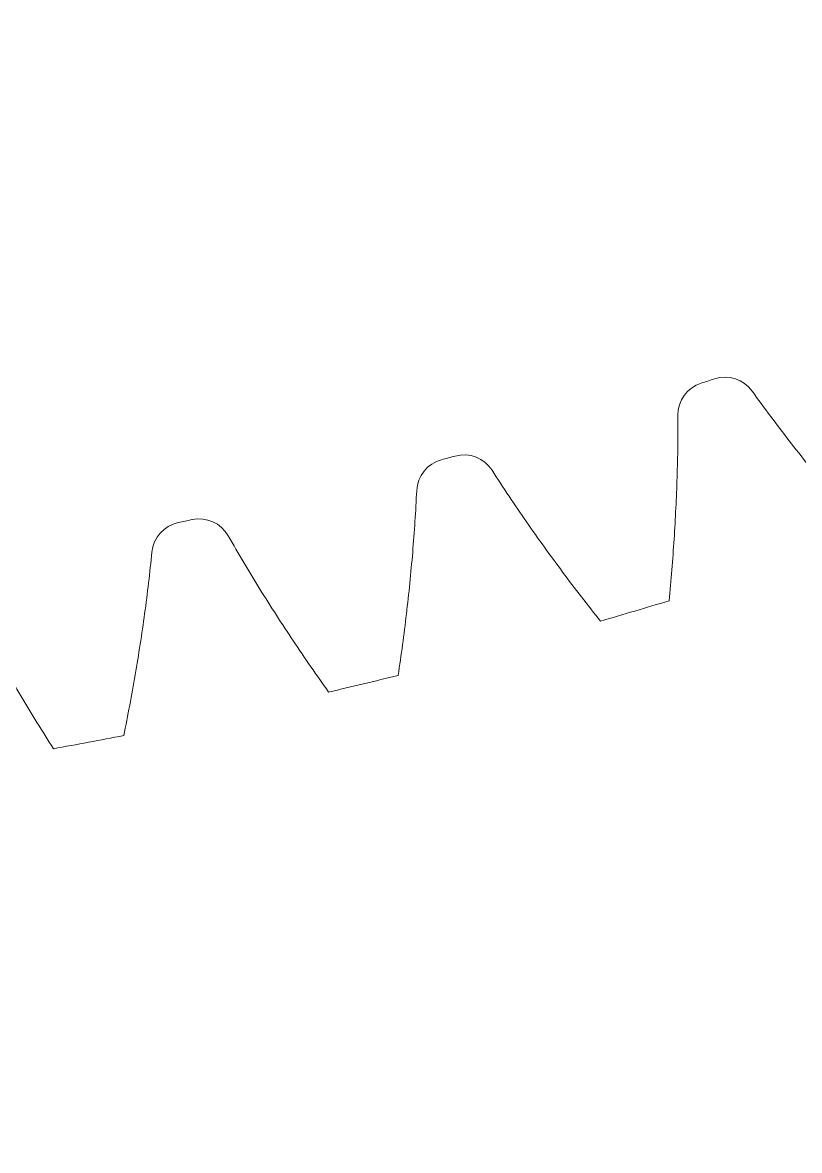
# Model space of a CAD drawing. Header units: millimetres. Extents: x -337 to 409, y -412 to 336.
# Drawn here: x -183.7 to -168.24, y 87.73 to 110.16 of the extents above; entities that cross this region are included whole.
import ezdxf

# ---------------------------------------------------------------- set-up
doc = ezdxf.new("R2010")
doc.units = ezdxf.units.MM
doc.header["$MEASUREMENT"] = 0
doc.layers.add('layer 1', color=7, linetype='Continuous')

msp = doc.modelspace()

# ---------------------------------------------------------------- linework, layer by layer
at = {"layer": 'layer 1', "color": 250, "lineweight": 20}
msp.add_ellipse((-201.8372, 200.81), major_axis=(0, 135.5), ratio=1, dxfattribs=at)
at = {"layer": 'layer 1', "lineweight": 9}
for points in [[(-169.1845, 102.8285), (-169.3534, 103.0644), (-169.6557, 103.1635), (-169.9315, 103.0735)], [(-170.2013, 102.9858), (-170.4773, 102.8965), (-170.6636, 102.6386), (-170.6617, 102.3485)], [(-170.2013, 102.9858), (-170.1563, 103.0004), (-170.1113, 103.0149), (-170.0664, 103.0296)], [(-170.0664, 103.0296), (-170.0214, 103.0442), (-169.9765, 103.0588), (-169.9315, 103.0735)], [(-174.3572, 101.2539), (-174.5135, 101.4982), (-174.8102, 101.6131), (-175.0904, 101.5376)], [(-175.3644, 101.4642), (-175.6447, 101.3895), (-175.8443, 101.1417), (-175.8575, 100.8519)], [(-175.3644, 101.4642), (-175.3187, 101.4764), (-175.273, 101.4886), (-175.2274, 101.5008)], [(-175.2274, 101.5008), (-175.1817, 101.513), (-175.136, 101.5253), (-175.0904, 101.5376)], [(-180.6, 100.2149), (-180.5538, 100.2246), (-180.5075, 100.2344), (-180.4613, 100.2442)], [(-180.4613, 100.2442), (-180.415, 100.2541), (-180.3688, 100.2639), (-180.3225, 100.2738)], [(-179.6052, 99.9521), (-179.7485, 100.2043), (-180.0389, 100.3345), (-180.3225, 100.2738)], [(-180.6, 100.2149), (-180.8839, 100.1549), (-181.0961, 99.9179), (-181.1245, 99.6292)], [(-172.2012, 98.2563), (-171.7456, 98.388), (-171.291, 98.5226), (-170.8373, 98.6603)], [(-177.609, 96.8458), (-177.1472, 96.9534), (-176.6862, 97.0641), (-176.2259, 97.1779)], [(-183.0833, 95.7203), (-182.6165, 95.8036), (-182.1503, 95.89), (-181.6847, 95.9795)]]:
    msp.add_open_spline(points, degree=3, dxfattribs=at)
for points in [[(-169.1845, 102.8285), (-169.1845, 102.8285), (-169.1396, 102.766), (-169.1396, 102.766), (-169.1396, 102.766), (-169.1396, 102.766), (-169.0946, 102.7036), (-169.0946, 102.7036), (-169.0946, 102.7036), (-169.0946, 102.7036), (-169.0494, 102.6413), (-169.0494, 102.6413), (-169.0494, 102.6413), (-169.0494, 102.6413), (-169.004, 102.5791), (-169.004, 102.5791), (-169.004, 102.5791), (-169.004, 102.5791), (-168.9586, 102.517), (-168.9586, 102.517), (-168.9586, 102.517), (-168.9586, 102.517), (-168.9129, 102.455), (-168.9129, 102.455), (-168.9129, 102.455), (-168.9129, 102.455), (-168.8671, 102.3932), (-168.8671, 102.3932), (-168.8671, 102.3932), (-168.8671, 102.3932), (-168.8212, 102.3314), (-168.8212, 102.3314), (-168.8212, 102.3314), (-168.8212, 102.3314), (-168.7751, 102.2698), (-168.7751, 102.2698), (-168.7751, 102.2698), (-168.7751, 102.2698), (-168.7289, 102.2083), (-168.7289, 102.2083), (-168.7289, 102.2083), (-168.7289, 102.2083), (-168.6825, 102.1469), (-168.6825, 102.1469), (-168.6825, 102.1469), (-168.6825, 102.1469), (-168.6359, 102.0856), (-168.6359, 102.0856), (-168.6359, 102.0856), (-168.6359, 102.0856), (-168.5893, 102.0244), (-168.5893, 102.0244), (-168.5893, 102.0244), (-168.5893, 102.0244), (-168.5424, 101.9633), (-168.5424, 101.9633), (-168.5424, 101.9633), (-168.5424, 101.9633), (-168.4955, 101.9024), (-168.4955, 101.9024), (-168.4955, 101.9024), (-168.4955, 101.9024), (-168.4484, 101.8415), (-168.4484, 101.8415), (-168.4484, 101.8415), (-168.4484, 101.8415), (-168.4011, 101.7807), (-168.4011, 101.7807), (-168.4011, 101.7807), (-168.4011, 101.7807), (-168.3538, 101.7201), (-168.3538, 101.7201), (-168.3538, 101.7201), (-168.3538, 101.7201), (-168.3062, 101.6595), (-168.3062, 101.6595), (-168.3062, 101.6595), (-168.3062, 101.6595), (-168.2586, 101.5991), (-168.2586, 101.5991), (-168.2586, 101.5991), (-168.2586, 101.5991), (-168.2108, 101.5388), (-168.2108, 101.5388), (-168.2108, 101.5388), (-168.2108, 101.5388), (-168.1629, 101.4785), (-168.1629, 101.4785), (-168.1629, 101.4785), (-168.1629, 101.4785), (-168.1149, 101.4184), (-168.1149, 101.4184), (-168.1149, 101.4184), (-168.1149, 101.4184), (-168.0667, 101.3584), (-168.0667, 101.3584), (-168.0667, 101.3584), (-168.0667, 101.3584), (-168.0184, 101.2985), (-168.0184, 101.2985), (-168.0184, 101.2985), (-168.0184, 101.2985), (-167.97, 101.2386), (-167.97, 101.2386), (-167.97, 101.2386), (-167.97, 101.2386), (-167.9215, 101.1789), (-167.9215, 101.1789), (-167.9215, 101.1789), (-167.9215, 101.1789), (-167.8728, 101.1193), (-167.8728, 101.1193), (-167.8728, 101.1193), (-167.8728, 101.1193), (-167.824, 101.0598), (-167.824, 101.0598), (-167.824, 101.0598), (-167.824, 101.0598), (-167.7751, 101.0004), (-167.7751, 101.0004), (-167.7751, 101.0004), (-167.7751, 101.0004), (-167.7261, 100.941), (-167.7261, 100.941), (-167.7261, 100.941), (-167.7261, 100.941), (-167.6769, 100.8818), (-167.6769, 100.8818), (-167.6769, 100.8818), (-167.6769, 100.8818), (-167.6277, 100.8227), (-167.6277, 100.8227), (-167.6277, 100.8227), (-167.6277, 100.8227), (-167.5783, 100.7637), (-167.5783, 100.7637), (-167.5783, 100.7637), (-167.5783, 100.7637), (-167.5288, 100.7048), (-167.5288, 100.7048), (-167.5288, 100.7048), (-167.5288, 100.7048), (-167.4791, 100.6459), (-167.4791, 100.6459), (-167.4791, 100.6459), (-167.4791, 100.6459), (-167.4294, 100.5872), (-167.4294, 100.5872), (-167.4294, 100.5872), (-167.4294, 100.5872), (-167.3795, 100.5286), (-167.3795, 100.5286), (-167.3795, 100.5286), (-167.3795, 100.5286), (-167.3296, 100.4701), (-167.3296, 100.4701), (-167.3296, 100.4701), (-167.3296, 100.4701), (-167.2795, 100.4116), (-167.2795, 100.4116), (-167.2795, 100.4116), (-167.2795, 100.4116), (-167.2293, 100.3533), (-167.2293, 100.3533), (-167.2293, 100.3533), (-167.2293, 100.3533), (-167.1789, 100.2951), (-167.1789, 100.2951), (-167.1789, 100.2951), (-167.1789, 100.2951), (-167.1285, 100.237), (-167.1285, 100.237), (-167.1285, 100.237), (-167.1285, 100.237), (-167.0779, 100.1789), (-167.0779, 100.1789), (-167.0779, 100.1789), (-167.0779, 100.1789), (-167.0273, 100.121), (-167.0273, 100.121), (-167.0273, 100.121), (-167.0273, 100.121), (-166.9765, 100.0632), (-166.9765, 100.0632), (-166.9765, 100.0632), (-166.9765, 100.0632), (-166.9256, 100.0055), (-166.9256, 100.0055), (-166.9256, 100.0055), (-166.9256, 100.0055), (-166.8745, 99.9479), (-166.8745, 99.9479)], [(-170.6617, 102.3485), (-170.6617, 102.3485), (-170.6612, 102.2716), (-170.6612, 102.2716), (-170.6612, 102.2716), (-170.6612, 102.2716), (-170.661, 102.1946), (-170.661, 102.1946), (-170.661, 102.1946), (-170.661, 102.1946), (-170.6609, 102.1177), (-170.6609, 102.1177), (-170.6609, 102.1177), (-170.6609, 102.1177), (-170.661, 102.0407), (-170.661, 102.0407), (-170.661, 102.0407), (-170.661, 102.0407), (-170.6613, 101.9637), (-170.6613, 101.9637), (-170.6613, 101.9637), (-170.6613, 101.9637), (-170.6618, 101.8868), (-170.6618, 101.8868), (-170.6618, 101.8868), (-170.6618, 101.8868), (-170.6625, 101.8098), (-170.6625, 101.8098), (-170.6625, 101.8098), (-170.6625, 101.8098), (-170.6634, 101.7329), (-170.6634, 101.7329), (-170.6634, 101.7329), (-170.6634, 101.7329), (-170.6645, 101.6559), (-170.6645, 101.6559), (-170.6645, 101.6559), (-170.6645, 101.6559), (-170.6657, 101.579), (-170.6657, 101.579), (-170.6657, 101.579), (-170.6657, 101.579), (-170.6672, 101.502), (-170.6672, 101.502), (-170.6672, 101.502), (-170.6672, 101.502), (-170.6688, 101.4251), (-170.6688, 101.4251), (-170.6688, 101.4251), (-170.6688, 101.4251), (-170.6706, 101.3481), (-170.6706, 101.3481), (-170.6706, 101.3481), (-170.6706, 101.3481), (-170.6726, 101.2712), (-170.6726, 101.2712), (-170.6726, 101.2712), (-170.6726, 101.2712), (-170.6747, 101.1943), (-170.6747, 101.1943), (-170.6747, 101.1943), (-170.6747, 101.1943), (-170.677, 101.1174), (-170.677, 101.1174), (-170.677, 101.1174), (-170.677, 101.1174), (-170.6795, 101.0404), (-170.6795, 101.0404), (-170.6795, 101.0404), (-170.6795, 101.0404), (-170.6822, 100.9635), (-170.6822, 100.9635), (-170.6822, 100.9635), (-170.6822, 100.9635), (-170.6851, 100.8866), (-170.6851, 100.8866), (-170.6851, 100.8866), (-170.6851, 100.8866), (-170.6881, 100.8097), (-170.6881, 100.8097), (-170.6881, 100.8097), (-170.6881, 100.8097), (-170.6913, 100.7328), (-170.6913, 100.7328), (-170.6913, 100.7328), (-170.6913, 100.7328), (-170.6946, 100.6559), (-170.6946, 100.6559), (-170.6946, 100.6559), (-170.6946, 100.6559), (-170.6982, 100.5791), (-170.6982, 100.5791), (-170.6982, 100.5791), (-170.6982, 100.5791), (-170.7018, 100.5022), (-170.7018, 100.5022), (-170.7018, 100.5022), (-170.7018, 100.5022), (-170.7057, 100.4253), (-170.7057, 100.4253), (-170.7057, 100.4253), (-170.7057, 100.4253), (-170.7097, 100.3485), (-170.7097, 100.3485), (-170.7097, 100.3485), (-170.7097, 100.3485), (-170.7139, 100.2716), (-170.7139, 100.2716), (-170.7139, 100.2716), (-170.7139, 100.2716), (-170.7182, 100.1948), (-170.7182, 100.1948), (-170.7182, 100.1948), (-170.7182, 100.1948), (-170.7227, 100.118), (-170.7227, 100.118), (-170.7227, 100.118), (-170.7227, 100.118), (-170.7273, 100.0411), (-170.7273, 100.0411), (-170.7273, 100.0411), (-170.7273, 100.0411), (-170.7321, 99.9643), (-170.7321, 99.9643), (-170.7321, 99.9643), (-170.7321, 99.9643), (-170.7371, 99.8875), (-170.7371, 99.8875), (-170.7371, 99.8875), (-170.7371, 99.8875), (-170.7422, 99.8107), (-170.7422, 99.8107), (-170.7422, 99.8107), (-170.7422, 99.8107), (-170.7475, 99.734), (-170.7475, 99.734), (-170.7475, 99.734), (-170.7475, 99.734), (-170.7529, 99.6572), (-170.7529, 99.6572), (-170.7529, 99.6572), (-170.7529, 99.6572), (-170.7584, 99.5804), (-170.7584, 99.5804), (-170.7584, 99.5804), (-170.7584, 99.5804), (-170.7642, 99.5037), (-170.7642, 99.5037), (-170.7642, 99.5037), (-170.7642, 99.5037), (-170.77, 99.4269), (-170.77, 99.4269), (-170.77, 99.4269), (-170.77, 99.4269), (-170.7761, 99.3502), (-170.7761, 99.3502), (-170.7761, 99.3502), (-170.7761, 99.3502), (-170.7823, 99.2735), (-170.7823, 99.2735), (-170.7823, 99.2735), (-170.7823, 99.2735), (-170.7886, 99.1968), (-170.7886, 99.1968), (-170.7886, 99.1968), (-170.7886, 99.1968), (-170.7951, 99.1201), (-170.7951, 99.1201), (-170.7951, 99.1201), (-170.7951, 99.1201), (-170.8017, 99.0435), (-170.8017, 99.0435), (-170.8017, 99.0435), (-170.8017, 99.0435), (-170.8085, 98.9668), (-170.8085, 98.9668), (-170.8085, 98.9668), (-170.8085, 98.9668), (-170.8155, 98.8902), (-170.8155, 98.8902), (-170.8155, 98.8902), (-170.8155, 98.8902), (-170.8226, 98.8135), (-170.8226, 98.8135), (-170.8226, 98.8135), (-170.8226, 98.8135), (-170.8299, 98.7369), (-170.8299, 98.7369), (-170.8299, 98.7369), (-170.8299, 98.7369), (-170.8373, 98.6603), (-170.8373, 98.6603)], [(-174.3572, 101.2539), (-174.3572, 101.2539), (-174.3156, 101.1891), (-174.3156, 101.1891), (-174.3156, 101.1891), (-174.3156, 101.1891), (-174.2739, 101.1244), (-174.2739, 101.1244), (-174.2739, 101.1244), (-174.2739, 101.1244), (-174.2321, 101.0598), (-174.2321, 101.0598), (-174.2321, 101.0598), (-174.2321, 101.0598), (-174.1901, 100.9954), (-174.1901, 100.9954), (-174.1901, 100.9954), (-174.1901, 100.9954), (-174.1479, 100.931), (-174.1479, 100.931), (-174.1479, 100.931), (-174.1479, 100.931), (-174.1055, 100.8667), (-174.1055, 100.8667), (-174.1055, 100.8667), (-174.1055, 100.8667), (-174.0631, 100.8025), (-174.0631, 100.8025), (-174.0631, 100.8025), (-174.0631, 100.8025), (-174.0204, 100.7385), (-174.0204, 100.7385), (-174.0204, 100.7385), (-174.0204, 100.7385), (-173.9776, 100.6745), (-173.9776, 100.6745), (-173.9776, 100.6745), (-173.9776, 100.6745), (-173.9346, 100.6107), (-173.9346, 100.6107), (-173.9346, 100.6107), (-173.9346, 100.6107), (-173.8915, 100.5469), (-173.8915, 100.5469), (-173.8915, 100.5469), (-173.8915, 100.5469), (-173.8483, 100.4833), (-173.8483, 100.4833), (-173.8483, 100.4833), (-173.8483, 100.4833), (-173.8049, 100.4197), (-173.8049, 100.4197), (-173.8049, 100.4197), (-173.8049, 100.4197), (-173.7613, 100.3563), (-173.7613, 100.3563), (-173.7613, 100.3563), (-173.7613, 100.3563), (-173.7176, 100.2929), (-173.7176, 100.2929), (-173.7176, 100.2929), (-173.7176, 100.2929), (-173.6737, 100.2297), (-173.6737, 100.2297), (-173.6737, 100.2297), (-173.6737, 100.2297), (-173.6297, 100.1665), (-173.6297, 100.1665), (-173.6297, 100.1665), (-173.6297, 100.1665), (-173.5856, 100.1035), (-173.5856, 100.1035), (-173.5856, 100.1035), (-173.5856, 100.1035), (-173.5413, 100.0406), (-173.5413, 100.0406), (-173.5413, 100.0406), (-173.5413, 100.0406), (-173.4969, 99.9777), (-173.4969, 99.9777), (-173.4969, 99.9777), (-173.4969, 99.9777), (-173.4524, 99.9149), (-173.4524, 99.9149), (-173.4524, 99.9149), (-173.4524, 99.9149), (-173.4077, 99.8523), (-173.4077, 99.8523), (-173.4077, 99.8523), (-173.4077, 99.8523), (-173.3629, 99.7897), (-173.3629, 99.7897), (-173.3629, 99.7897), (-173.3629, 99.7897), (-173.3179, 99.7273), (-173.3179, 99.7273), (-173.3179, 99.7273), (-173.3179, 99.7273), (-173.2728, 99.6649), (-173.2728, 99.6649), (-173.2728, 99.6649), (-173.2728, 99.6649), (-173.2276, 99.6026), (-173.2276, 99.6026), (-173.2276, 99.6026), (-173.2276, 99.6026), (-173.1822, 99.5404), (-173.1822, 99.5404), (-173.1822, 99.5404), (-173.1822, 99.5404), (-173.1368, 99.4784), (-173.1368, 99.4784), (-173.1368, 99.4784), (-173.1368, 99.4784), (-173.0912, 99.4164), (-173.0912, 99.4164), (-173.0912, 99.4164), (-173.0912, 99.4164), (-173.0454, 99.3545), (-173.0454, 99.3545), (-173.0454, 99.3545), (-173.0454, 99.3545), (-172.9996, 99.2927), (-172.9996, 99.2927), (-172.9996, 99.2927), (-172.9996, 99.2927), (-172.9536, 99.231), (-172.9536, 99.231), (-172.9536, 99.231), (-172.9536, 99.231), (-172.9075, 99.1694), (-172.9075, 99.1694), (-172.9075, 99.1694), (-172.9075, 99.1694), (-172.8612, 99.1078), (-172.8612, 99.1078), (-172.8612, 99.1078), (-172.8612, 99.1078), (-172.8149, 99.0464), (-172.8149, 99.0464), (-172.8149, 99.0464), (-172.8149, 99.0464), (-172.7684, 98.9851), (-172.7684, 98.9851), (-172.7684, 98.9851), (-172.7684, 98.9851), (-172.7218, 98.9238), (-172.7218, 98.9238), (-172.7218, 98.9238), (-172.7218, 98.9238), (-172.6751, 98.8626), (-172.6751, 98.8626), (-172.6751, 98.8626), (-172.6751, 98.8626), (-172.6282, 98.8016), (-172.6282, 98.8016), (-172.6282, 98.8016), (-172.6282, 98.8016), (-172.5813, 98.7406), (-172.5813, 98.7406), (-172.5813, 98.7406), (-172.5813, 98.7406), (-172.5342, 98.6797), (-172.5342, 98.6797), (-172.5342, 98.6797), (-172.5342, 98.6797), (-172.487, 98.619), (-172.487, 98.619), (-172.487, 98.619), (-172.487, 98.619), (-172.4397, 98.5583), (-172.4397, 98.5583), (-172.4397, 98.5583), (-172.4397, 98.5583), (-172.3922, 98.4977), (-172.3922, 98.4977), (-172.3922, 98.4977), (-172.3922, 98.4977), (-172.3446, 98.4372), (-172.3446, 98.4372), (-172.3446, 98.4372), (-172.3446, 98.4372), (-172.2969, 98.3768), (-172.2969, 98.3768), (-172.2969, 98.3768), (-172.2969, 98.3768), (-172.2491, 98.3165), (-172.2491, 98.3165), (-172.2491, 98.3165), (-172.2491, 98.3165), (-172.2012, 98.2563), (-172.2012, 98.2563)], [(-175.8575, 100.8519), (-175.8575, 100.8519), (-175.8611, 100.775), (-175.8611, 100.775), (-175.8611, 100.775), (-175.8611, 100.775), (-175.8648, 100.6981), (-175.8648, 100.6981), (-175.8648, 100.6981), (-175.8648, 100.6981), (-175.8688, 100.6213), (-175.8688, 100.6213), (-175.8688, 100.6213), (-175.8688, 100.6213), (-175.8729, 100.5444), (-175.8729, 100.5444), (-175.8729, 100.5444), (-175.8729, 100.5444), (-175.8773, 100.4676), (-175.8773, 100.4676), (-175.8773, 100.4676), (-175.8773, 100.4676), (-175.8818, 100.3908), (-175.8818, 100.3908), (-175.8818, 100.3908), (-175.8818, 100.3908), (-175.8865, 100.3139), (-175.8865, 100.3139), (-175.8865, 100.3139), (-175.8865, 100.3139), (-175.8914, 100.2371), (-175.8914, 100.2371), (-175.8914, 100.2371), (-175.8914, 100.2371), (-175.8965, 100.1604), (-175.8965, 100.1604), (-175.8965, 100.1604), (-175.8965, 100.1604), (-175.9018, 100.0836), (-175.9018, 100.0836), (-175.9018, 100.0836), (-175.9018, 100.0836), (-175.9073, 100.0068), (-175.9073, 100.0068), (-175.9073, 100.0068), (-175.9073, 100.0068), (-175.9129, 99.9301), (-175.9129, 99.9301), (-175.9129, 99.9301), (-175.9129, 99.9301), (-175.9187, 99.8533), (-175.9187, 99.8533), (-175.9187, 99.8533), (-175.9187, 99.8533), (-175.9247, 99.7766), (-175.9247, 99.7766), (-175.9247, 99.7766), (-175.9247, 99.7766), (-175.9309, 99.6999), (-175.9309, 99.6999), (-175.9309, 99.6999), (-175.9309, 99.6999), (-175.9373, 99.6232), (-175.9373, 99.6232), (-175.9373, 99.6232), (-175.9373, 99.6232), (-175.9438, 99.5465), (-175.9438, 99.5465), (-175.9438, 99.5465), (-175.9438, 99.5465), (-175.9505, 99.4698), (-175.9505, 99.4698), (-175.9505, 99.4698), (-175.9505, 99.4698), (-175.9574, 99.3932), (-175.9574, 99.3932), (-175.9574, 99.3932), (-175.9574, 99.3932), (-175.9644, 99.3165), (-175.9644, 99.3165), (-175.9644, 99.3165), (-175.9644, 99.3165), (-175.9716, 99.2399), (-175.9716, 99.2399), (-175.9716, 99.2399), (-175.9716, 99.2399), (-175.979, 99.1633), (-175.979, 99.1633), (-175.979, 99.1633), (-175.979, 99.1633), (-175.9865, 99.0867), (-175.9865, 99.0867), (-175.9865, 99.0867), (-175.9865, 99.0867), (-175.9942, 99.0102), (-175.9942, 99.0102), (-175.9942, 99.0102), (-175.9942, 99.0102), (-176.0021, 98.9336), (-176.0021, 98.9336), (-176.0021, 98.9336), (-176.0021, 98.9336), (-176.0101, 98.8571), (-176.0101, 98.8571), (-176.0101, 98.8571), (-176.0101, 98.8571), (-176.0183, 98.7805), (-176.0183, 98.7805), (-176.0183, 98.7805), (-176.0183, 98.7805), (-176.0266, 98.704), (-176.0266, 98.704), (-176.0266, 98.704), (-176.0266, 98.704), (-176.0351, 98.6275), (-176.0351, 98.6275), (-176.0351, 98.6275), (-176.0351, 98.6275), (-176.0438, 98.5511), (-176.0438, 98.5511), (-176.0438, 98.5511), (-176.0438, 98.5511), (-176.0526, 98.4746), (-176.0526, 98.4746), (-176.0526, 98.4746), (-176.0526, 98.4746), (-176.0616, 98.3982), (-176.0616, 98.3982), (-176.0616, 98.3982), (-176.0616, 98.3982), (-176.0707, 98.3218), (-176.0707, 98.3218), (-176.0707, 98.3218), (-176.0707, 98.3218), (-176.08, 98.2454), (-176.08, 98.2454), (-176.08, 98.2454), (-176.08, 98.2454), (-176.0894, 98.169), (-176.0894, 98.169), (-176.0894, 98.169), (-176.0894, 98.169), (-176.099, 98.0926), (-176.099, 98.0926), (-176.099, 98.0926), (-176.099, 98.0926), (-176.1087, 98.0163), (-176.1087, 98.0163), (-176.1087, 98.0163), (-176.1087, 98.0163), (-176.1186, 97.94), (-176.1186, 97.94), (-176.1186, 97.94), (-176.1186, 97.94), (-176.1286, 97.8637), (-176.1286, 97.8637), (-176.1286, 97.8637), (-176.1286, 97.8637), (-176.1388, 97.7874), (-176.1388, 97.7874), (-176.1388, 97.7874), (-176.1388, 97.7874), (-176.1492, 97.7111), (-176.1492, 97.7111), (-176.1492, 97.7111), (-176.1492, 97.7111), (-176.1597, 97.6349), (-176.1597, 97.6349), (-176.1597, 97.6349), (-176.1597, 97.6349), (-176.1703, 97.5587), (-176.1703, 97.5587), (-176.1703, 97.5587), (-176.1703, 97.5587), (-176.1811, 97.4825), (-176.1811, 97.4825), (-176.1811, 97.4825), (-176.1811, 97.4825), (-176.1921, 97.4063), (-176.1921, 97.4063), (-176.1921, 97.4063), (-176.1921, 97.4063), (-176.2032, 97.3301), (-176.2032, 97.3301), (-176.2032, 97.3301), (-176.2032, 97.3301), (-176.2144, 97.254), (-176.2144, 97.254), (-176.2144, 97.254), (-176.2144, 97.254), (-176.2259, 97.1779), (-176.2259, 97.1779)], [(-179.6052, 99.9521), (-179.6052, 99.9521), (-179.5671, 99.8852), (-179.5671, 99.8852), (-179.5671, 99.8852), (-179.5671, 99.8852), (-179.5289, 99.8185), (-179.5289, 99.8185), (-179.5289, 99.8185), (-179.5289, 99.8185), (-179.4904, 99.7518), (-179.4904, 99.7518), (-179.4904, 99.7518), (-179.4904, 99.7518), (-179.4518, 99.6852), (-179.4518, 99.6852), (-179.4518, 99.6852), (-179.4518, 99.6852), (-179.4131, 99.6187), (-179.4131, 99.6187), (-179.4131, 99.6187), (-179.4131, 99.6187), (-179.3742, 99.5523), (-179.3742, 99.5523), (-179.3742, 99.5523), (-179.3742, 99.5523), (-179.3351, 99.486), (-179.3351, 99.486), (-179.3351, 99.486), (-179.3351, 99.486), (-179.2959, 99.4198), (-179.2959, 99.4198), (-179.2959, 99.4198), (-179.2959, 99.4198), (-179.2565, 99.3537), (-179.2565, 99.3537), (-179.2565, 99.3537), (-179.2565, 99.3537), (-179.2169, 99.2877), (-179.2169, 99.2877), (-179.2169, 99.2877), (-179.2169, 99.2877), (-179.1772, 99.2218), (-179.1772, 99.2218), (-179.1772, 99.2218), (-179.1772, 99.2218), (-179.1373, 99.1559), (-179.1373, 99.1559), (-179.1373, 99.1559), (-179.1373, 99.1559), (-179.0973, 99.0902), (-179.0973, 99.0902), (-179.0973, 99.0902), (-179.0973, 99.0902), (-179.0571, 99.0246), (-179.0571, 99.0246), (-179.0571, 99.0246), (-179.0571, 99.0246), (-179.0168, 98.959), (-179.0168, 98.959), (-179.0168, 98.959), (-179.0168, 98.959), (-178.9763, 98.8936), (-178.9763, 98.8936), (-178.9763, 98.8936), (-178.9763, 98.8936), (-178.9357, 98.8282), (-178.9357, 98.8282), (-178.9357, 98.8282), (-178.9357, 98.8282), (-178.8949, 98.7629), (-178.8949, 98.7629), (-178.8949, 98.7629), (-178.8949, 98.7629), (-178.854, 98.6978), (-178.854, 98.6978), (-178.854, 98.6978), (-178.854, 98.6978), (-178.8129, 98.6327), (-178.8129, 98.6327), (-178.8129, 98.6327), (-178.8129, 98.6327), (-178.7717, 98.5677), (-178.7717, 98.5677), (-178.7717, 98.5677), (-178.7717, 98.5677), (-178.7304, 98.5028), (-178.7304, 98.5028), (-178.7304, 98.5028), (-178.7304, 98.5028), (-178.6889, 98.4379), (-178.6889, 98.4379), (-178.6889, 98.4379), (-178.6889, 98.4379), (-178.6473, 98.3732), (-178.6473, 98.3732), (-178.6473, 98.3732), (-178.6473, 98.3732), (-178.6055, 98.3086), (-178.6055, 98.3086), (-178.6055, 98.3086), (-178.6055, 98.3086), (-178.5636, 98.244), (-178.5636, 98.244), (-178.5636, 98.244), (-178.5636, 98.244), (-178.5216, 98.1796), (-178.5216, 98.1796), (-178.5216, 98.1796), (-178.5216, 98.1796), (-178.4794, 98.1152), (-178.4794, 98.1152), (-178.4794, 98.1152), (-178.4794, 98.1152), (-178.4371, 98.0509), (-178.4371, 98.0509), (-178.4371, 98.0509), (-178.4371, 98.0509), (-178.3947, 97.9867), (-178.3947, 97.9867), (-178.3947, 97.9867), (-178.3947, 97.9867), (-178.3521, 97.9226), (-178.3521, 97.9226), (-178.3521, 97.9226), (-178.3521, 97.9226), (-178.3094, 97.8585), (-178.3094, 97.8585), (-178.3094, 97.8585), (-178.3094, 97.8585), (-178.2666, 97.7946), (-178.2666, 97.7946), (-178.2666, 97.7946), (-178.2666, 97.7946), (-178.2236, 97.7307), (-178.2236, 97.7307), (-178.2236, 97.7307), (-178.2236, 97.7307), (-178.1806, 97.6669), (-178.1806, 97.6669), (-178.1806, 97.6669), (-178.1806, 97.6669), (-178.1374, 97.6033), (-178.1374, 97.6033), (-178.1374, 97.6033), (-178.1374, 97.6033), (-178.094, 97.5397), (-178.094, 97.5397), (-178.094, 97.5397), (-178.094, 97.5397), (-178.0506, 97.4761), (-178.0506, 97.4761), (-178.0506, 97.4761), (-178.0506, 97.4761), (-178.007, 97.4127), (-178.007, 97.4127), (-178.007, 97.4127), (-178.007, 97.4127), (-177.9633, 97.3494), (-177.9633, 97.3494), (-177.9633, 97.3494), (-177.9633, 97.3494), (-177.9194, 97.2861), (-177.9194, 97.2861), (-177.9194, 97.2861), (-177.9194, 97.2861), (-177.8755, 97.2229), (-177.8755, 97.2229), (-177.8755, 97.2229), (-177.8755, 97.2229), (-177.8314, 97.1599), (-177.8314, 97.1599), (-177.8314, 97.1599), (-177.8314, 97.1599), (-177.7872, 97.0969), (-177.7872, 97.0969), (-177.7872, 97.0969), (-177.7872, 97.0969), (-177.7428, 97.034), (-177.7428, 97.034), (-177.7428, 97.034), (-177.7428, 97.034), (-177.6983, 96.9712), (-177.6983, 96.9712), (-177.6983, 96.9712), (-177.6983, 96.9712), (-177.6537, 96.9085), (-177.6537, 96.9085), (-177.6537, 96.9085), (-177.6537, 96.9085), (-177.609, 96.8458), (-177.609, 96.8458)], [(-181.1245, 99.6292), (-181.1245, 99.6292), (-181.1321, 99.5526), (-181.1321, 99.5526), (-181.1321, 99.5526), (-181.1321, 99.5526), (-181.1399, 99.476), (-181.1399, 99.476), (-181.1399, 99.476), (-181.1399, 99.476), (-181.1479, 99.3995), (-181.1479, 99.3995), (-181.1479, 99.3995), (-181.1479, 99.3995), (-181.156, 99.323), (-181.156, 99.323), (-181.156, 99.323), (-181.156, 99.323), (-181.1644, 99.2465), (-181.1644, 99.2465), (-181.1644, 99.2465), (-181.1644, 99.2465), (-181.1729, 99.17), (-181.1729, 99.17), (-181.1729, 99.17), (-181.1729, 99.17), (-181.1817, 99.0935), (-181.1817, 99.0935), (-181.1817, 99.0935), (-181.1817, 99.0935), (-181.1906, 99.0171), (-181.1906, 99.0171), (-181.1906, 99.0171), (-181.1906, 99.0171), (-181.1997, 98.9407), (-181.1997, 98.9407), (-181.1997, 98.9407), (-181.1997, 98.9407), (-181.209, 98.8643), (-181.209, 98.8643), (-181.209, 98.8643), (-181.209, 98.8643), (-181.2184, 98.7879), (-181.2184, 98.7879), (-181.2184, 98.7879), (-181.2184, 98.7879), (-181.2281, 98.7115), (-181.2281, 98.7115), (-181.2281, 98.7115), (-181.2281, 98.7115), (-181.2379, 98.6352), (-181.2379, 98.6352), (-181.2379, 98.6352), (-181.2379, 98.6352), (-181.2479, 98.5589), (-181.2479, 98.5589), (-181.2479, 98.5589), (-181.2479, 98.5589), (-181.2581, 98.4826), (-181.2581, 98.4826), (-181.2581, 98.4826), (-181.2581, 98.4826), (-181.2685, 98.4064), (-181.2685, 98.4064), (-181.2685, 98.4064), (-181.2685, 98.4064), (-181.279, 98.3301), (-181.279, 98.3301), (-181.279, 98.3301), (-181.279, 98.3301), (-181.2897, 98.2539), (-181.2897, 98.2539), (-181.2897, 98.2539), (-181.2897, 98.2539), (-181.3006, 98.1777), (-181.3006, 98.1777), (-181.3006, 98.1777), (-181.3006, 98.1777), (-181.3116, 98.1016), (-181.3116, 98.1016), (-181.3116, 98.1016), (-181.3116, 98.1016), (-181.3228, 98.0254), (-181.3228, 98.0254), (-181.3228, 98.0254), (-181.3228, 98.0254), (-181.3342, 97.9493), (-181.3342, 97.9493), (-181.3342, 97.9493), (-181.3342, 97.9493), (-181.3457, 97.8732), (-181.3457, 97.8732), (-181.3457, 97.8732), (-181.3457, 97.8732), (-181.3574, 97.7972), (-181.3574, 97.7972), (-181.3574, 97.7972), (-181.3574, 97.7972), (-181.3693, 97.7211), (-181.3693, 97.7211), (-181.3693, 97.7211), (-181.3693, 97.7211), (-181.3813, 97.6451), (-181.3813, 97.6451), (-181.3813, 97.6451), (-181.3813, 97.6451), (-181.3935, 97.5691), (-181.3935, 97.5691), (-181.3935, 97.5691), (-181.3935, 97.5691), (-181.4058, 97.4931), (-181.4058, 97.4931), (-181.4058, 97.4931), (-181.4058, 97.4931), (-181.4183, 97.4172), (-181.4183, 97.4172), (-181.4183, 97.4172), (-181.4183, 97.4172), (-181.431, 97.3413), (-181.431, 97.3413), (-181.431, 97.3413), (-181.431, 97.3413), (-181.4438, 97.2654), (-181.4438, 97.2654), (-181.4438, 97.2654), (-181.4438, 97.2654), (-181.4567, 97.1895), (-181.4567, 97.1895), (-181.4567, 97.1895), (-181.4567, 97.1895), (-181.4698, 97.1137), (-181.4698, 97.1137), (-181.4698, 97.1137), (-181.4698, 97.1137), (-181.4831, 97.0379), (-181.4831, 97.0379), (-181.4831, 97.0379), (-181.4831, 97.0379), (-181.4965, 96.9621), (-181.4965, 96.9621), (-181.4965, 96.9621), (-181.4965, 96.9621), (-181.5101, 96.8864), (-181.5101, 96.8864), (-181.5101, 96.8864), (-181.5101, 96.8864), (-181.5238, 96.8106), (-181.5238, 96.8106), (-181.5238, 96.8106), (-181.5238, 96.8106), (-181.5376, 96.7349), (-181.5376, 96.7349), (-181.5376, 96.7349), (-181.5376, 96.7349), (-181.5517, 96.6593), (-181.5517, 96.6593), (-181.5517, 96.6593), (-181.5517, 96.6593), (-181.5658, 96.5836), (-181.5658, 96.5836), (-181.5658, 96.5836), (-181.5658, 96.5836), (-181.5802, 96.508), (-181.5802, 96.508), (-181.5802, 96.508), (-181.5802, 96.508), (-181.5946, 96.4324), (-181.5946, 96.4324), (-181.5946, 96.4324), (-181.5946, 96.4324), (-181.6092, 96.3569), (-181.6092, 96.3569), (-181.6092, 96.3569), (-181.6092, 96.3569), (-181.624, 96.2813), (-181.624, 96.2813), (-181.624, 96.2813), (-181.624, 96.2813), (-181.6389, 96.2058), (-181.6389, 96.2058), (-181.6389, 96.2058), (-181.6389, 96.2058), (-181.654, 96.1304), (-181.654, 96.1304), (-181.654, 96.1304), (-181.654, 96.1304), (-181.6693, 96.0549), (-181.6693, 96.0549), (-181.6693, 96.0549), (-181.6693, 96.0549), (-181.6847, 95.9795), (-181.6847, 95.9795)], [(-184.9142, 98.9268), (-184.9142, 98.9268), (-184.8796, 98.858), (-184.8796, 98.858), (-184.8796, 98.858), (-184.8796, 98.858), (-184.8449, 98.7893), (-184.8449, 98.7893), (-184.8449, 98.7893), (-184.8449, 98.7893), (-184.81, 98.7207), (-184.81, 98.7207), (-184.81, 98.7207), (-184.81, 98.7207), (-184.775, 98.6522), (-184.775, 98.6522), (-184.775, 98.6522), (-184.775, 98.6522), (-184.7398, 98.5838), (-184.7398, 98.5838), (-184.7398, 98.5838), (-184.7398, 98.5838), (-184.7044, 98.5155), (-184.7044, 98.5155), (-184.7044, 98.5155), (-184.7044, 98.5155), (-184.6688, 98.4472), (-184.6688, 98.4472), (-184.6688, 98.4472), (-184.6688, 98.4472), (-184.6331, 98.379), (-184.6331, 98.379), (-184.6331, 98.379), (-184.6331, 98.379), (-184.5972, 98.311), (-184.5972, 98.311), (-184.5972, 98.311), (-184.5972, 98.311), (-184.5612, 98.243), (-184.5612, 98.243), (-184.5612, 98.243), (-184.5612, 98.243), (-184.525, 98.1751), (-184.525, 98.1751), (-184.525, 98.1751), (-184.525, 98.1751), (-184.4886, 98.1072), (-184.4886, 98.1072), (-184.4886, 98.1072), (-184.4886, 98.1072), (-184.4521, 98.0395), (-184.4521, 98.0395), (-184.4521, 98.0395), (-184.4521, 98.0395), (-184.4154, 97.9718), (-184.4154, 97.9718), (-184.4154, 97.9718), (-184.4154, 97.9718), (-184.3785, 97.9043), (-184.3785, 97.9043), (-184.3785, 97.9043), (-184.3785, 97.9043), (-184.3415, 97.8368), (-184.3415, 97.8368), (-184.3415, 97.8368), (-184.3415, 97.8368), (-184.3044, 97.7694), (-184.3044, 97.7694), (-184.3044, 97.7694), (-184.3044, 97.7694), (-184.2671, 97.7021), (-184.2671, 97.7021), (-184.2671, 97.7021), (-184.2671, 97.7021), (-184.2296, 97.6349), (-184.2296, 97.6349), (-184.2296, 97.6349), (-184.2296, 97.6349), (-184.192, 97.5677), (-184.192, 97.5677), (-184.192, 97.5677), (-184.192, 97.5677), (-184.1543, 97.5006), (-184.1543, 97.5006), (-184.1543, 97.5006), (-184.1543, 97.5006), (-184.1164, 97.4337), (-184.1164, 97.4337), (-184.1164, 97.4337), (-184.1164, 97.4337), (-184.0783, 97.3668), (-184.0783, 97.3668), (-184.0783, 97.3668), (-184.0783, 97.3668), (-184.0402, 97.2999), (-184.0402, 97.2999), (-184.0402, 97.2999), (-184.0402, 97.2999), (-184.0018, 97.2332), (-184.0018, 97.2332), (-184.0018, 97.2332), (-184.0018, 97.2332), (-183.9634, 97.1665), (-183.9634, 97.1665), (-183.9634, 97.1665), (-183.9634, 97.1665), (-183.9248, 97.1), (-183.9248, 97.1), (-183.9248, 97.1), (-183.9248, 97.1), (-183.886, 97.0335), (-183.886, 97.0335), (-183.886, 97.0335), (-183.886, 97.0335), (-183.8472, 96.967), (-183.8472, 96.967), (-183.8472, 96.967), (-183.8472, 96.967), (-183.8081, 96.9007), (-183.8081, 96.9007), (-183.8081, 96.9007), (-183.8081, 96.9007), (-183.769, 96.8344), (-183.769, 96.8344), (-183.769, 96.8344), (-183.769, 96.8344), (-183.7297, 96.7683), (-183.7297, 96.7683), (-183.7297, 96.7683), (-183.7297, 96.7683), (-183.6903, 96.7022), (-183.6903, 96.7022), (-183.6903, 96.7022), (-183.6903, 96.7022), (-183.6507, 96.6362), (-183.6507, 96.6362), (-183.6507, 96.6362), (-183.6507, 96.6362), (-183.6111, 96.5702), (-183.6111, 96.5702), (-183.6111, 96.5702), (-183.6111, 96.5702), (-183.5713, 96.5043), (-183.5713, 96.5043), (-183.5713, 96.5043), (-183.5713, 96.5043), (-183.5313, 96.4386), (-183.5313, 96.4386), (-183.5313, 96.4386), (-183.5313, 96.4386), (-183.4912, 96.3729), (-183.4912, 96.3729), (-183.4912, 96.3729), (-183.4912, 96.3729), (-183.451, 96.3072), (-183.451, 96.3072), (-183.451, 96.3072), (-183.451, 96.3072), (-183.4107, 96.2417), (-183.4107, 96.2417), (-183.4107, 96.2417), (-183.4107, 96.2417), (-183.3702, 96.1762), (-183.3702, 96.1762), (-183.3702, 96.1762), (-183.3702, 96.1762), (-183.3296, 96.1108), (-183.3296, 96.1108), (-183.3296, 96.1108), (-183.3296, 96.1108), (-183.2889, 96.0455), (-183.2889, 96.0455), (-183.2889, 96.0455), (-183.2889, 96.0455), (-183.2481, 95.9803), (-183.2481, 95.9803), (-183.2481, 95.9803), (-183.2481, 95.9803), (-183.2071, 95.9152), (-183.2071, 95.9152), (-183.2071, 95.9152), (-183.2071, 95.9152), (-183.1659, 95.8502), (-183.1659, 95.8502), (-183.1659, 95.8502), (-183.1659, 95.8502), (-183.1247, 95.7852), (-183.1247, 95.7852), (-183.1247, 95.7852), (-183.1247, 95.7852), (-183.0833, 95.7203), (-183.0833, 95.7203)]]:
    msp.add_open_spline(points, degree=3, knots=[0, 0, 0, 0, 0.0208333, 0.0208333, 0.0208333, 0.0208333, 0.0416667, 0.0416667, 0.0416667, 0.0416667, 0.0625, 0.0625, 0.0625, 0.0625, 0.0833333, 0.0833333, 0.0833333, 0.0833333, 0.1041667, 0.1041667, 0.1041667, 0.1041667, 0.125, 0.125, 0.125, 0.125, 0.1458333, 0.1458333, 0.1458333, 0.1458333, 0.1666667, 0.1666667, 0.1666667, 0.1666667, 0.1875, 0.1875, 0.1875, 0.1875, 0.2083333, 0.2083333, 0.2083333, 0.2083333, 0.2291667, 0.2291667, 0.2291667, 0.2291667, 0.25, 0.25, 0.25, 0.25, 0.2708333, 0.2708333, 0.2708333, 0.2708333, 0.2916667, 0.2916667, 0.2916667, 0.2916667, 0.3125, 0.3125, 0.3125, 0.3125, 0.3333333, 0.3333333, 0.3333333, 0.3333333, 0.3541667, 0.3541667, 0.3541667, 0.3541667, 0.375, 0.375, 0.375, 0.375, 0.3958333, 0.3958333, 0.3958333, 0.3958333, 0.4166667, 0.4166667, 0.4166667, 0.4166667, 0.4375, 0.4375, 0.4375, 0.4375, 0.4583333, 0.4583333, 0.4583333, 0.4583333, 0.4791667, 0.4791667, 0.4791667, 0.4791667, 0.5, 0.5, 0.5, 0.5, 0.5208333, 0.5208333, 0.5208333, 0.5208333, 0.5416667, 0.5416667, 0.5416667, 0.5416667, 0.5625, 0.5625, 0.5625, 0.5625, 0.5833333, 0.5833333, 0.5833333, 0.5833333, 0.6041667, 0.6041667, 0.6041667, 0.6041667, 0.625, 0.625, 0.625, 0.625, 0.6458333, 0.6458333, 0.6458333, 0.6458333, 0.6666667, 0.6666667, 0.6666667, 0.6666667, 0.6875, 0.6875, 0.6875, 0.6875, 0.7083333, 0.7083333, 0.7083333, 0.7083333, 0.7291667, 0.7291667, 0.7291667, 0.7291667, 0.75, 0.75, 0.75, 0.75, 0.7708333, 0.7708333, 0.7708333, 0.7708333, 0.7916667, 0.7916667, 0.7916667, 0.7916667, 0.8125, 0.8125, 0.8125, 0.8125, 0.8333333, 0.8333333, 0.8333333, 0.8333333, 0.8541667, 0.8541667, 0.8541667, 0.8541667, 0.875, 0.875, 0.875, 0.875, 0.8958333, 0.8958333, 0.8958333, 0.8958333, 0.9166667, 0.9166667, 0.9166667, 0.9166667, 0.9375, 0.9375, 0.9375, 0.9375, 0.9583333, 0.9583333, 0.9583333, 0.9583333, 0.9791667, 0.9791667, 0.9791667, 0.9791667, 1, 1, 1, 1], dxfattribs=at)

doc.saveas('drawing.dxf')
